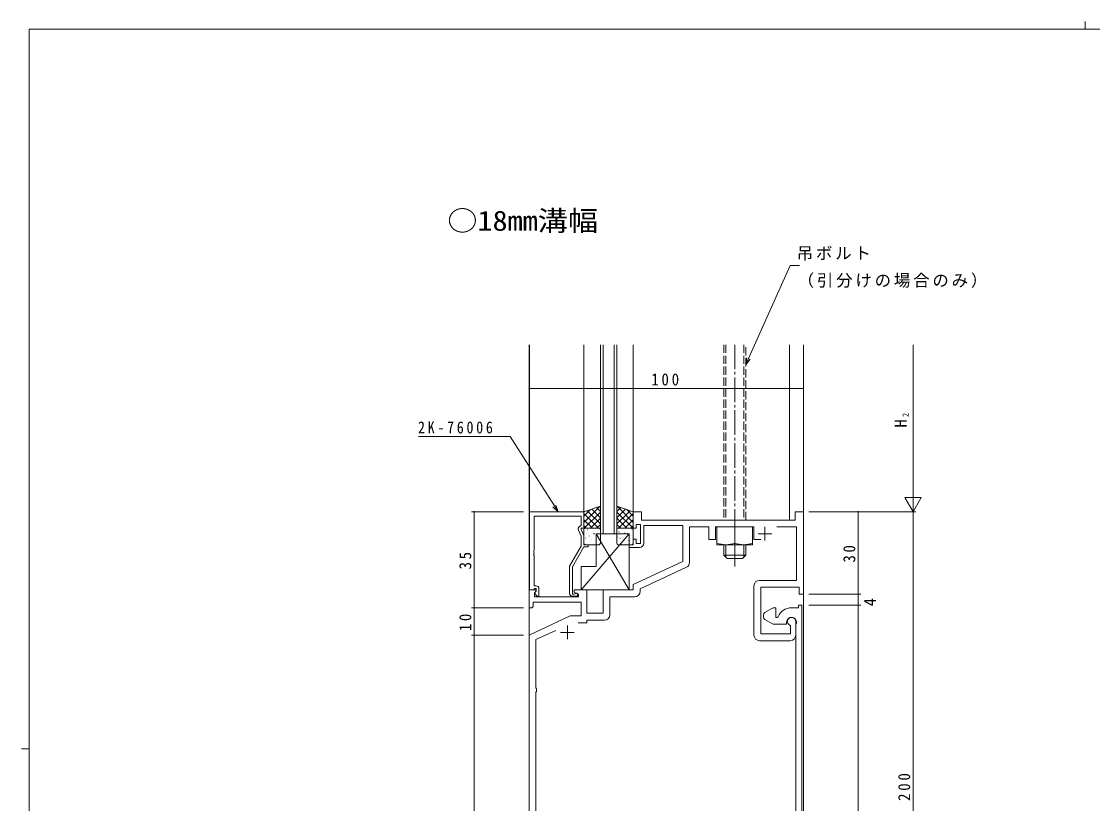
# Model space of a CAD drawing. Units: millimetres on the paper. Extents: x -420 to 373, y -297 to 267.
# Drawn here: x -420.5 to -30, y -18 to 267.2 of the extents above; entities that cross this region are included whole.
import ezdxf
from ezdxf.enums import TextEntityAlignment as Align

# ---------------------------------------------------------------- set-up
doc = ezdxf.new("R2010")
doc.units = ezdxf.units.MM
doc.linetypes.add('CHAIN2', pattern=[12, 9, -1, 1, -1])
doc.linetypes.add('DASHED3', pattern=[4, 3, -1])
for name, color, linetype, lineweight in [('0-1_YKK_ZWAK', 7, 'Continuous', 9), ('0-3_YKK_11', 7, 'Continuous', 9), ('0-4_YKK_12', 2, 'Continuous', 9), ('0-5_YKK_13', 4, 'Continuous', 9), ('0-6_YKK_D', 6, 'Continuous', 9)]:
    doc.layers.add(name, color=color, linetype=linetype, lineweight=lineweight)
doc.layers.add('0-2_USER1', color=6, linetype='Continuous')
doc.styles.add('ＭＳ ゴシック', font='')
doc.styles.get('ＭＳ ゴシック').set_extended_font_data('MS Gothic')

msp = doc.modelspace()

# ---------------------------------------------------------------- linework, layer by layer
at = {"layer": '0-1_YKK_ZWAK'}
for p, q in [((-32.686, 267.225), (-32.686, 264.425)), ((-417.7, -260.575), (-417.7, 264.425)), ((352.3, 264.425), (-417.7, 264.425)), ((-420.5, 1.925), (-417.7, 1.925))]:
    msp.add_line(p, q, dxfattribs=at)
at = {"layer": '0-3_YKK_11'}
for p, q in [((-215.433, 88.422), (-235.233, 88.422)), ((-235.233, 88.422), (-235.233, 59.922)), ((-233.603, 86.792), (-216.433, 86.792)), ((-233.603, 74.38), (-233.603, 86.792)), ((-216.433, 86.792), (-216.433, 83.422)), ((-215.433, 82.422), (-215.433, 88.422)), ((-197.433, 88.422), (-197.433, 82.422)), ((-194.433, 88.422), (-197.433, 88.422)), ((-194.433, 85.422), (-194.433, 88.422)), ((-138.433, 88.422), (-138.433, 85.422)), ((-135.433, 88.422), (-138.433, 88.422)), ((-135.433, 58.422), (-135.433, 88.422)), ((-216.433, 83.422), (-217.06, 83.06)), ((-216.433, 82.422), (-215.433, 82.422)), ((-216.433, 81.922), (-216.433, 82.422)), ((-197.433, 82.422), (-196.433, 82.422)), ((-196.433, 83.722), (-194.833, 83.722)), ((-196.433, 82.422), (-196.433, 83.722)), ((-194.833, 83.722), (-194.833, 76.822)), ((-138.433, 85.422), (-194.433, 85.422)), ((-193.633, 83.422), (-179.433, 83.422)), ((-193.633, 76.922), (-193.633, 83.422)), ((-179.433, 83.422), (-179.433, 70.316)), ((-176.933, 82.922), (-169.933, 82.922)), ((-176.933, 69.997), (-176.933, 82.922)), ((-169.933, 82.922), (-169.933, 78.322)), ((-167.433, 82.922), (-153.433, 82.922)), ((-167.433, 78.322), (-167.433, 82.922)), ((-153.433, 82.922), (-153.433, 78.322)), ((-149.433, 82.922), (-149.433, 77.922)), ((-145.085, 82.922), (-137.933, 82.922)), ((-137.933, 82.922), (-137.933, 63.422)), ((-217.467, 81.772), (-216.433, 79.556)), ((-215.433, 79.778), (-216.433, 81.922)), ((-216.433, 79.556), (-216.433, 75.89)), ((-215.433, 76.422), (-215.433, 79.778)), ((-197.433, 78.422), (-197.433, 76.422)), ((-196.433, 78.422), (-197.433, 78.422)), ((-196.433, 76.822), (-196.433, 78.422)), ((-169.933, 78.322), (-167.433, 78.322)), ((-153.433, 78.322), (-150.883, 78.322)), ((-151.933, 80.422), (-146.933, 80.422)), ((-233.723, 74.197), (-233.603, 74.38)), ((-233.723, 73.647), (-233.723, 74.197)), ((-216.433, 75.89), (-220.633, 68.615)), ((-219.633, 68.348), (-215.433, 75.622)), ((-213.933, 76.422), (-215.433, 76.422)), ((-215.433, 75.622), (-213.933, 75.622)), ((-213.933, 75.622), (-213.933, 76.422)), ((-198.933, 76.422), (-198.933, 75.422)), ((-197.433, 76.422), (-198.933, 76.422)), ((-198.933, 75.422), (-195.133, 75.422)), ((-194.833, 76.822), (-196.433, 76.822)), ((-233.603, 73.464), (-233.723, 73.647)), ((-233.723, 73.197), (-233.603, 73.38)), ((-233.723, 72.647), (-233.723, 73.197)), ((-233.603, 72.464), (-233.723, 72.647)), ((-233.603, 73.38), (-233.603, 73.464)), ((-233.603, 61.422), (-233.603, 72.464)), ((-179.433, 70.316), (-197.433, 61.922)), ((-220.633, 68.615), (-220.633, 58.622)), ((-219.633, 58.422), (-219.633, 68.348)), ((-194.933, 60.329), (-178.088, 68.184)), ((-137.933, 63.422), (-151.433, 63.422)), ((-235.433, 59.922), (-235.433, 53.422)), ((-233.133, 59.922), (-235.433, 59.922)), ((-235.233, 59.922), (-233.903, 59.922)), ((-233.903, 59.922), (-233.603, 60.222)), ((-232.833, 61.422), (-233.603, 61.422)), ((-233.603, 60.222), (-233.403, 60.422)), ((-233.503, 58.828), (-232.924, 59.408)), ((-233.503, 57.422), (-233.503, 58.828)), ((-232.833, 59.496), (-233.407, 58.922)), ((-233.407, 58.922), (-232.657, 57.622)), ((-233.403, 60.422), (-232.833, 60.422)), ((-232.924, 59.408), (-233.133, 59.922)), ((-232.833, 60.422), (-232.833, 59.496)), ((-231.833, 57.622), (-231.833, 60.422)), ((-218.933, 59.922), (-218.933, 59.122)), ((-214.433, 59.922), (-218.933, 59.922)), ((-218.933, 59.122), (-217.433, 58.256)), ((-214.433, 51.422), (-214.433, 59.922)), ((-208.433, 59.922), (-208.433, 51.422)), ((-197.433, 59.922), (-208.433, 59.922)), ((-197.433, 61.922), (-197.433, 59.922)), ((-194.933, 59.422), (-194.933, 60.329)), ((-153.433, 61.422), (-153.433, 43.422)), ((-150.933, 60.922), (-136.933, 60.922)), ((-150.933, 43.922), (-150.933, 60.922)), ((-136.933, 60.922), (-136.933, 58.422)), ((-233.933, 55.492), (-216.433, 55.492)), ((-233.933, 53.922), (-233.933, 55.492)), ((-217.433, 57.422), (-233.503, 57.422)), ((-232.657, 57.622), (-231.833, 57.622)), ((-218.982, 58.422), (-219.633, 58.422)), ((-219.633, 57.622), (-218.233, 57.622)), ((-218.732, 58.555), (-218.982, 58.422)), ((-217.433, 58.256), (-217.433, 57.422)), ((-216.433, 55.492), (-216.433, 50.422)), ((-205.933, 57.422), (-196.933, 57.422)), ((-205.933, 50.922), (-205.933, 57.422)), ((-136.933, 58.422), (-135.433, 58.422)), ((-235.433, 53.422), (-234.433, 53.422)), ((-234.433, 53.422), (-233.933, 53.922)), ((-208.433, 51.422), (-214.433, 51.422)), ((-149.934, 49.996), (-149.934, 50.841)), ((-149.434, 51.707), (-146.934, 53.151)), ((-145.934, 53.419), (-145.434, 53.419)), ((-145.434, 53.419), (-145.434, 49.919)), ((-139.734, 53.419), (-137.234, 53.419)), ((-137.234, 54.419), (-135.934, 54.419)), ((-137.234, 53.419), (-137.234, 54.419)), ((-135.934, 54.419), (-135.934, -111.581)), ((-220.422, 50.422), (-235.433, 43.422)), ((-221.433, 46.922), (-221.433, 41.922)), ((-216.433, 50.422), (-220.422, 50.422)), ((-217.572, 47.922), (-214.433, 47.922)), ((-214.433, 48.922), (-207.933, 48.922)), ((-214.433, 47.922), (-214.433, 48.922)), ((-146.934, 47.687), (-149.434, 49.13)), ((-141.534, 47.419), (-145.934, 47.419)), ((-145.434, 49.919), (-144.926, 49.919)), ((-144.926, 49.919), (-144.648, 50.106)), ((-141.534, 48.119), (-141.534, 47.419)), ((-140.342, 47.051), (-140.163, 46.777)), ((-138.234, 47.037), (-138.192, 47.191)), ((-138.234, 43.499), (-138.234, 47.037)), ((-138.233, 43.422), (-138.233, 48.422)), ((-235.433, 43.422), (-235.433, -111.578)), ((-232.933, 41.829), (-225.733, 45.187)), ((-223.933, 44.422), (-218.933, 44.422)), ((-140.163, 43.922), (-150.933, 43.922)), ((-140.163, 46.777), (-140.163, 43.922)), ((-138.194, 43.349), (-138.234, 43.499)), ((-138.189, 43.341), (-138.194, 43.349)), ((-138.179, 43.323), (-138.189, 43.341)), ((-138.175, 43.315), (-138.179, 43.323)), ((-138.134, 43.165), (-138.175, 43.315)), ((-138.134, -101.581), (-138.134, 43.165)), ((-232.933, 24.216), (-232.933, 41.829)), ((-151.433, 41.422), (-140.233, 41.422)), ((-232.671, 23.918), (-232.933, 24.216)), ((-232.671, 22.926), (-232.671, 23.918)), ((-232.933, 22.628), (-232.671, 22.926)), ((-232.933, -65.784), (-232.933, 22.628))]:
    msp.add_line(p, q, dxfattribs=at)
for centre, radius, start, end in [((-216.56, 82.194), 1, 120.00002, 205.00002), ((-195.133, 76.922), 1.5, 270, 359.99998), ((-178.933, 69.997), 2, 295, 0), ((-151.433, 61.422), 2, 90, 179.99998), ((-232.833, 60.422), 1, 0, 89.99998), ((-219.633, 58.622), 1, 180, 269.99998), ((-218.233, 58.222), 0.6, 270.00002, 146.25102), ((-196.933, 59.422), 2, 270, 359.99998), ((-207.933, 50.922), 2, 270, 359.99998), ((-148.934, 50.841), 1, 119.99997, 180), ((-145.934, 51.419), 2, 89.99997, 119.99998), ((-139.734, 48.119), 5.3, 89.99998, 157.97569), ((-148.934, 49.996), 1, 179.99998, 240.00002), ((-145.934, 49.419), 2, 240, 270.00002), ((-139.734, 48.119), 1.8, 328.99727, 179.99998), ((-139.733, 48.422), 1.5, 0.00002, 246.07405), ((-151.433, 43.422), 2, 180, 269.99998), ((-140.233, 43.422), 2, 270, 359.99998)]:
    msp.add_arc(centre, radius, start, end, dxfattribs=at)
at = {"layer": '0-4_YKK_12'}
for p, q in [((-235.433, 149.344), (-235.433, -190.578)), ((-235.333, 149.344), (-235.333, 88.422)), ((-215.433, 149.344), (-215.433, 88.421)), ((-209.433, 80.422), (-209.433, 149.344)), ((-208.433, 149.344), (-208.433, 80.422)), ((-204.433, 80.422), (-204.433, 149.344)), ((-203.433, 149.344), (-203.433, 80.422)), ((-197.433, 149.344), (-197.433, 88.422)), ((-140.433, 149.344), (-140.433, 85.422)), ((-135.433, -190.578), (-135.433, 149.344)), ((-203.433, 80.422), (-209.433, 80.422))]:
    msp.add_line(p, q, dxfattribs=at)
at = {"layer": '0-5_YKK_13', "linetype": 'DASHED3'}
for p, q in [((-164.434, 149.344), (-164.434, 85.422)), ((-163.754, 149.344), (-163.754, 85.422)), ((-157.114, 149.344), (-157.114, 85.422)), ((-156.434, 85.422), (-156.434, 149.344))]:
    msp.add_line(p, q, dxfattribs=at)
at = {"layer": '0-5_YKK_13', "linetype": 'CHAIN2'}
msp.add_line((-160.433, 68.422), (-160.434, 149.344), dxfattribs=at)
at = {"layer": '0-5_YKK_13'}
for p, q in [((-209.433, 90.422), (-215.433, 88.422)), ((-209.654, 90.349), (-215.433, 84.569)), ((-210.881, 89.94), (-209.433, 88.492)), ((-209.433, 82.422), (-209.433, 90.422)), ((-203.437, 82.422), (-203.437, 90.422)), ((-203.437, 90.422), (-197.433, 88.422)), ((-201.986, 89.939), (-203.437, 88.488)), ((-203.211, 90.347), (-197.433, 84.569)), ((-213.021, 89.226), (-215.433, 86.814)), ((-215.433, 88.422), (-215.433, 82.422)), ((-215.433, 87.757), (-210.099, 82.422)), ((-209.433, 88.324), (-215.335, 82.422)), ((-214.249, 88.817), (-209.433, 84.002)), ((-209.433, 86.079), (-213.09, 82.422)), ((-212.565, 89.378), (-209.433, 86.247)), ((-200.302, 89.378), (-203.437, 86.243)), ((-198.618, 88.817), (-203.437, 83.998)), ((-203.437, 88.328), (-197.532, 82.422)), ((-203.437, 86.082), (-199.777, 82.422)), ((-197.433, 87.757), (-202.768, 82.422)), ((-199.845, 89.225), (-197.433, 86.814)), ((-197.433, 88.422), (-197.433, 82.422)), ((-215.433, 85.511), (-212.344, 82.422)), ((-215.433, 83.266), (-214.589, 82.422)), ((-215.433, 82.422), (-209.433, 82.422)), ((-214.933, 82.422), (-209.933, 82.422)), ((-212.803, 82.327), (-212.796, 82.32)), ((-212.119, 82.234), (-212.075, 82.21)), ((-209.433, 83.834), (-210.845, 82.422)), ((-203.437, 83.837), (-202.022, 82.422)), ((-197.433, 82.422), (-203.437, 82.422)), ((-197.933, 82.422), (-202.937, 82.422)), ((-197.433, 85.511), (-200.523, 82.422)), ((-197.433, 83.266), (-198.278, 82.422)), ((-197.899, 82.092), (-197.943, 82.068)), ((-166.933, 82.922), (-166.933, 76.422)), ((-153.933, 82.922), (-166.933, 82.922)), ((-160.433, 82.922), (-160.433, 76.985)), ((-153.933, 76.422), (-153.933, 82.922)), ((-198.933, 80.422), (-216.433, 59.922)), ((-215.433, 76.922), (-215.433, 81.922)), ((-214.794, 78.931), (-214.747, 78.842)), ((-214.622, 80.345), (-214.616, 80.337)), ((-214.196, 81.801), (-214.152, 81.777)), ((-213.553, 79.61), (-213.509, 79.586)), ((-212.647, 78.14), (-212.641, 78.132)), ((-211.905, 80.455), (-211.858, 80.367)), ((-211.528, 80.344), (-211.484, 80.32)), ((-210.933, 80.422), (-198.933, 59.922)), ((-210.933, 68.422), (-210.933, 80.422)), ((-210.933, 80.422), (-198.933, 80.422)), ((-210.885, 78.152), (-210.841, 78.128)), ((-210.861, 80.16), (-210.855, 80.152)), ((-209.451, 80.776), (-209.433, 80.767)), ((-209.433, 81.922), (-209.433, 76.922)), ((-203.437, 81.922), (-203.437, 76.922)), ((-203.234, 79.177), (-203.278, 79.154)), ((-202.643, 81.067), (-202.687, 81.043)), ((-202.188, 78.623), (-202.195, 78.615)), ((-201.21, 78.443), (-201.253, 78.419)), ((-200.566, 80.635), (-200.61, 80.611)), ((-200.247, 80.79), (-200.253, 80.783)), ((-199.5, 80.585), (-199.547, 80.496)), ((-198.933, 80.422), (-198.933, 59.922)), ((-198.542, 79.901), (-198.586, 79.877)), ((-198.427, 78.808), (-198.434, 78.8)), ((-197.433, 76.922), (-197.433, 81.922)), ((-214.986, 76.986), (-214.942, 76.962)), ((-209.933, 76.422), (-214.933, 76.422)), ((-212.961, 77.72), (-212.917, 77.696)), ((-202.937, 76.422), (-197.933, 76.422)), ((-201.801, 76.554), (-201.845, 76.53)), ((-200.402, 76.603), (-200.409, 76.595)), ((-199.133, 78.011), (-199.177, 77.987)), ((-166.933, 76.422), (-160.433, 76.422)), ((-164.433, 76.422), (-164.433, 72.622)), ((-163.753, 76.422), (-163.753, 71.942)), ((-160.433, 76.422), (-153.933, 76.422)), ((-157.113, 76.422), (-157.113, 71.942)), ((-156.433, 72.622), (-156.433, 76.422)), ((-164.433, 72.622), (-156.433, 72.622)), ((-164.433, 72.622), (-163.233, 71.422)), ((-157.633, 71.422), (-163.233, 71.422)), ((-156.433, 72.622), (-157.633, 71.422)), ((-216.433, 68.422), (-210.933, 68.422)), ((-216.433, 59.922), (-216.433, 68.422)), ((-198.933, 59.922), (-216.433, 59.922))]:
    msp.add_line(p, q, dxfattribs=at)
for centre, radius, start, end in [((-214.933, 81.922), 0.5, 90, 180), ((-209.933, 81.922), 0.5, 359.99998, 89.99998), ((-202.937, 81.922), 0.5, 90, 180), ((-197.933, 81.922), 0.5, 0, 90), ((-214.933, 76.922), 0.5, 179.99998, 269.99998), ((-209.933, 76.922), 0.5, 270, 0), ((-202.937, 76.922), 0.5, 180, 270), ((-197.933, 76.922), 0.5, 270, 0), ((-163.683, 86.086), 9.663, 250.34714, 289.65285), ((-157.183, 86.086), 9.663, 250.34714, 289.65285)]:
    msp.add_arc(centre, radius, start, end, dxfattribs=at)
at = {"layer": '0-6_YKK_D'}
for p, q in [((-155.416, 144.317), (-140.282, 178.251)), ((-140.282, 178.251), (-136.782, 178.251)), ((-95.433, 94.419), (-95.433, 149.344)), ((-156.434, 142.034), (-156.027, 144.59)), ((-156.434, 142.034), (-155.416, 144.317)), ((-154.804, 144.044), (-156.434, 142.034)), ((-235.433, 95.922), (-235.433, 134.422)), ((-235.433, 133.422), (-135.433, 133.422)), ((-135.433, 95.922), (-135.433, 134.422)), ((-242.346, 115.924), (-275.726, 115.924)), ((-226.19, 90.531), (-242.346, 115.924)), ((-95.433, 88.419), (-95.433, 98.811)), ((-224.848, 88.422), (-226.755, 90.172)), ((-224.848, 88.422), (-226.19, 90.531)), ((-225.624, 90.891), (-224.848, 88.422)), ((-92.433, 93.615), (-98.433, 93.615)), ((-95.433, 88.419), (-98.433, 93.615)), ((-95.433, 88.419), (-92.433, 93.615)), ((-237.433, 88.422), (-256.433, 88.422)), ((-255.433, 88.422), (-255.433, 53.422)), ((-133.433, 88.419), (-94.433, 88.419)), ((-133.433, 88.419), (-94.433, 88.419)), ((-133.433, 88.419), (-114.433, 88.419)), ((-115.433, 88.419), (-115.433, 58.422)), ((-95.433, -111.581), (-95.433, 88.419)), ((-133.433, 58.422), (-114.433, 58.422)), ((-133.433, 58.422), (-114.433, 58.422)), ((-115.433, 58.422), (-115.433, 54.419)), ((-237.433, 53.422), (-256.433, 53.422)), ((-237.433, 53.422), (-256.433, 53.422)), ((-255.433, 53.422), (-255.433, 43.422)), ((-133.433, 54.419), (-114.433, 54.419)), ((-132.433, 54.419), (-114.433, 54.419)), ((-115.433, 54.419), (-115.433, -101.583)), ((-237.433, 43.422), (-256.433, 43.422)), ((-237.433, 43.422), (-256.433, 43.422)), ((-255.433, 43.422), (-255.433, -111.578))]:
    msp.add_line(p, q, dxfattribs=at)
for centre, start, end in [((-235.433, 133.422), 0, 180), ((-235.433, 133.422), 180, 0), ((-135.433, 133.422), 0, 180), ((-135.433, 133.422), 180, 0), ((-255.433, 88.422), 90, 270), ((-255.433, 88.422), 270, 90), ((-115.433, 88.419), 90, 270), ((-115.433, 88.419), 270, 90), ((-115.433, 58.422), 90, 270), ((-115.433, 58.422), 90, 270), ((-115.433, 58.422), 270, 90), ((-115.433, 58.422), 270, 90), ((-255.433, 53.422), 90, 270), ((-255.433, 53.422), 90, 270), ((-255.433, 53.422), 270, 90), ((-255.433, 53.422), 270, 90), ((-115.433, 54.419), 90, 270), ((-115.433, 54.419), 90, 270), ((-115.433, 54.419), 270, 90), ((-115.433, 54.419), 270, 90), ((-255.433, 43.422), 90, 270), ((-255.433, 43.422), 90, 270), ((-255.433, 43.422), 270, 90), ((-255.433, 43.422), 270, 90)]:
    msp.add_arc(centre, 0.106, start, end, dxfattribs=at)

# ---------------------------------------------------------------- texts
at = {"layer": '0-2_USER1', "style": 'ＭＳ ゴシック', "width": 1.1}
msp.add_text('○18mm溝幅', height=7.331, dxfattribs=at).set_placement((-265.229, 188.691), align=Align.BOTTOM_LEFT)
at = {"layer": '0-6_YKK_D', "color": 3, "style": 'ＭＳ ゴシック'}
for s, p in [('H', (-96.433, 119.162)), ('4', (-107.583, 53.951))]:
    msp.add_text(s, height=4.399, rotation=90, dxfattribs=at).set_placement(p, align=Align.BOTTOM_LEFT)
at = {"layer": '0-6_YKK_D', "color": 7, "style": 'ＭＳ ゴシック'}
msp.add_text('2', height=2.199, rotation=90, dxfattribs=at).set_placement((-96.433, 123.002), align=Align.BOTTOM_LEFT)
at = {"layer": '0-6_YKK_D', "color": 3, "char_height": 4.399, "attachment_point": 7, "style": 'ＭＳ ゴシック'}
for s, insert in [('\\T1.17;吊ボルト', (-137.86, 180.028)), ('\\T1.17;（引分けの場合のみ）', (-137.54, 170.028)), ('\\T1.38;\\W0.9;100', (-190.873, 134.422)), ('\\T1.39;\\W0.85;2K-76006', (-275.926, 116.924))]:
    msp.add_mtext(s, dxfattribs=dict(at, insert=insert))
at = {"layer": '0-6_YKK_D', "color": 3, "char_height": 4.399, "attachment_point": 7, "rotation": 90, "style": 'ＭＳ ゴシック'}
for s, insert in [('\\T1.36;\\W0.9;30', (-116.433, 69.901)), ('\\T1.36;\\W0.9;35', (-256.433, 67.402)), ('\\T1.36;\\W0.9;10', (-256.433, 44.902)), ('\\T1.38;\\W0.9;200', (-96.433, -17.021))]:
    msp.add_mtext(s, dxfattribs=dict(at, insert=insert))

doc.saveas('drawing.dxf')
